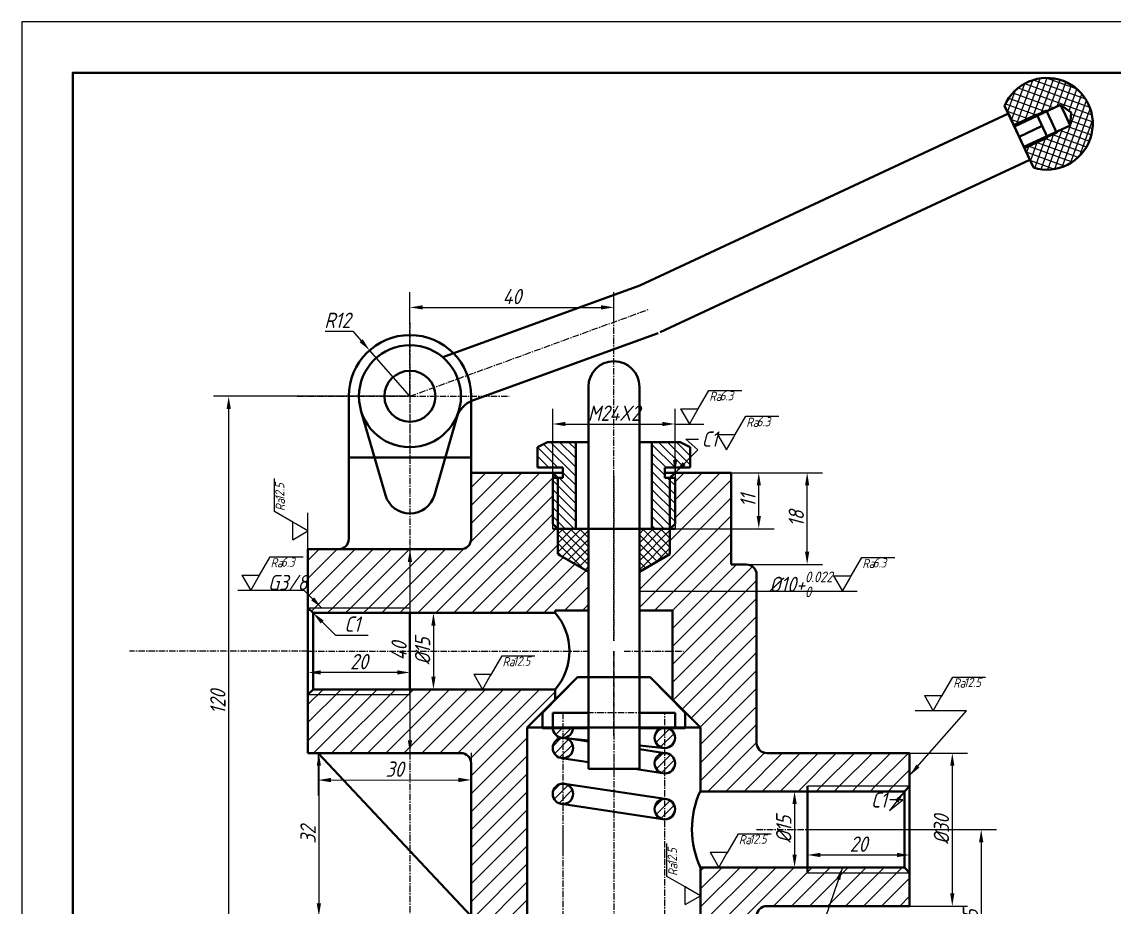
# Model space of a CAD drawing. Header units: inches. Extents: x 67 to 110576, y -3 to 1572927.
# Drawn here: x 54502.1 to 54716.3, y 786511.5 to 786685.2 of the extents above; entities that cross this region are included whole.
import ezdxf

# ---------------------------------------------------------------- set-up
doc = ezdxf.new("R2010")
doc.units = ezdxf.units.IN
doc.header["$MEASUREMENT"] = 0
doc.linetypes.add('CENTER', pattern=[2, 1.25, -0.25, 0.25, -0.25])
doc.layers.add('点画线', color=180, linetype='CENTER')
doc.layers.add('细实线', color=7, linetype='Continuous')
doc.layers.add('粗·实线', color=7, linetype='Continuous', lineweight=50)
doc.layers.add('粗实线', color=250, linetype='Continuous', lineweight=50)
doc.styles.add('文字', font='gbeitc.shx', dxfattribs={"height": 3, "bigfont": 'gbcbig.shx'})
doc.dimstyles.new('线性直径·', dxfattribs={"dimtxt": 2, "dimasz": 2.5, "dimexe": 3, "dimexo": 0, "dimtad": 1, "dimtoh": 1, "dimdec": 3, "dimdsep": 46, "dimtxsty": '文字', "dimcen": 2.5, "dimadec": 3, "dimazin": 0, "dimtfac": 1, "dimtdec": 3, "dimtmove": 0, "dimatfit": 3, "dimfxl": 1, "dimarcsym": 0})
doc.dimstyles.new('非圆直径', dxfattribs={"dimtxt": 3, "dimasz": 2.5, "dimexe": 3, "dimexo": 0, "dimtad": 1, "dimtoh": 1, "dimdec": 3, "dimdsep": 46, "dimtxsty": '文字', "dimcen": 2.5, "dimadec": 3, "dimazin": 0, "dimtfac": 1, "dimtdec": 3, "dimtmove": 0, "dimatfit": 3, "dimfxl": 1, "dimarcsym": 0})
pattern_1 = [(45, (-16.5594, -9.8387), (-1.767766953, 1.767766953), [])]

# ---------------------------------------------------------------- blocks, each defined once
blk = doc.blocks.new('*D2')
at = {"layer": 'Defpoints', "color": 0, "transparency": 16777216}
for p in [(54570.3, 786620.78), (54578.22, 786611.77)]:
    blk.add_point(p, dxfattribs=at)
at = {"layer": '细实线', "color": 0, "lineweight": -2, "transparency": 16777216}
for p, q in [((54561.62, 786624.54), (54567, 786624.54)), ((54567, 786624.54), (54568.65, 786622.66)), ((54578.22, 786611.77), (54570.3, 786620.78))]:
    blk.add_line(p, q, dxfattribs=at)
at = {"layer": '细实线', "color": 0, "transparency": 16777216}
blk.add_solid([(54568.96, 786622.93), (54568.33, 786622.38), (54570.3, 786620.78)], dxfattribs=at)
at = {"layer": '细实线', "color": 0, "transparency": 16777216, "insert": (54564, 786626.66), "char_height": 3, "attachment_point": 5, "style": '文字'}
blk.add_mtext('R12', dxfattribs=at)
blk = doc.blocks.new('*D3')
at = {"layer": 'Defpoints', "color": 0, "transparency": 16777216}
for p in [(54618.22, 786629.2), (54578.22, 786626.21), (54618.22, 786626.21)]:
    blk.add_point(p, dxfattribs=at)
at = {"layer": '细实线', "color": 0, "lineweight": -2, "transparency": 16777216}
for p, q in [((54578.22, 786626.21), (54578.22, 786632.2)), ((54618.22, 786626.21), (54618.22, 786632.2)), ((54580.72, 786629.2), (54615.72, 786629.2))]:
    blk.add_line(p, q, dxfattribs=at)
at = {"layer": '细实线', "color": 0, "transparency": 16777216}
for points in [[(54580.72, 786629.61), (54580.72, 786628.78), (54578.22, 786629.2)], [(54615.72, 786629.61), (54615.72, 786628.78), (54618.22, 786629.2)]]:
    blk.add_solid(points, dxfattribs=at)
at = {"layer": '细实线', "color": 0, "transparency": 16777216, "insert": (54598.22, 786631.32), "char_height": 3, "attachment_point": 5, "style": '文字'}
blk.add_mtext('40', dxfattribs=at)
blk = doc.blocks.new('*D4')
at = {"layer": 'Defpoints', "color": 0, "transparency": 16777216}
for p in [(54630.22, 786606.32), (54606.22, 786596.83), (54630.22, 786596.77)]:
    blk.add_point(p, dxfattribs=at)
at = {"layer": '细实线', "color": 0, "lineweight": -2, "transparency": 16777216}
for p, q in [((54606.22, 786596.83), (54606.22, 786609.32)), ((54630.22, 786596.77), (54630.22, 786609.32)), ((54608.72, 786606.32), (54627.72, 786606.32))]:
    blk.add_line(p, q, dxfattribs=at)
at = {"layer": '细实线', "color": 0, "transparency": 16777216}
for points in [[(54608.72, 786606.74), (54608.72, 786605.9), (54606.22, 786606.32)], [(54627.72, 786606.74), (54627.72, 786605.9), (54630.22, 786606.32)]]:
    blk.add_solid(points, dxfattribs=at)
at = {"layer": '细实线', "color": 0, "transparency": 16777216, "insert": (54618.22, 786608.44), "char_height": 3, "attachment_point": 5, "style": '文字'}
blk.add_mtext('M24X2 ', dxfattribs=at)
blk = doc.blocks.new('粗糙度精华版')
at = {"layer": '细实线'}
for p, q in [((2.89, 5), (6.35, 11)), ((6.35, 11), (17.11, 11)), ((-2.89, 5), (2.89, 5)), ((-2.89, 5), (0, 0)), ((0, 0), (2.41, 4.18)), ((2.41, 4.18), (2.89, 5))]:
    blk.add_line(p, q, dxfattribs=at)
at = {"layer": '细实线', "insert": (6.51, 10.55), "char_height": 3, "attachment_point": 1, "style": '文字'}
blk.add_mtext_dynamic_manual_height_columns('Ra ', width=3.5965, gutter_width=15, heights=[0], dxfattribs=at)
at = {"layer": '细实线', "style": '文字', "flags": 8}
blk.add_attdef('RA', (9.94, 7.74), '', height=3, dxfattribs=at)
blk = doc.blocks.new('*D7')
at = {"layer": 'Defpoints', "color": 0, "transparency": 16777216}
for p in [(54630.22, 786596.77), (54646.64, 786596.77), (54630.22, 786585.77)]:
    blk.add_point(p, dxfattribs=at)
at = {"layer": '细实线', "color": 0, "lineweight": -2, "transparency": 16777216}
for p, q in [((54630.22, 786596.77), (54649.64, 786596.77)), ((54646.64, 786588.27), (54646.64, 786594.27)), ((54630.22, 786585.77), (54649.64, 786585.77))]:
    blk.add_line(p, q, dxfattribs=at)
at = {"layer": '细实线', "color": 0, "transparency": 16777216}
for points in [[(54646.23, 786594.27), (54647.06, 786594.27), (54646.64, 786596.77)], [(54646.23, 786588.27), (54647.06, 786588.27), (54646.64, 786585.77)]]:
    blk.add_solid(points, dxfattribs=at)
at = {"layer": '细实线', "color": 0, "transparency": 16777216, "insert": (54644.52, 786591.27), "char_height": 3, "attachment_point": 5, "rotation": 90, "style": '文字'}
blk.add_mtext('11', dxfattribs=at)
blk = doc.blocks.new('*D8')
at = {"layer": 'Defpoints', "color": 0, "transparency": 16777216}
for p in [(54644.22, 786596.77), (54656.13, 786596.77), (54644.22, 786578.77)]:
    blk.add_point(p, dxfattribs=at)
at = {"layer": '细实线', "color": 0, "lineweight": -2, "transparency": 16777216}
for p, q in [((54644.22, 786596.77), (54659.13, 786596.77)), ((54656.13, 786581.27), (54656.13, 786594.27)), ((54644.22, 786578.77), (54659.13, 786578.77))]:
    blk.add_line(p, q, dxfattribs=at)
at = {"layer": '细实线', "color": 0, "transparency": 16777216}
for points in [[(54655.71, 786594.27), (54656.54, 786594.27), (54656.13, 786596.77)], [(54655.71, 786581.27), (54656.54, 786581.27), (54656.13, 786578.77)]]:
    blk.add_solid(points, dxfattribs=at)
at = {"layer": '细实线', "color": 0, "transparency": 16777216, "insert": (54654, 786587.77), "char_height": 3, "attachment_point": 5, "rotation": 90, "style": '文字'}
blk.add_mtext('18', dxfattribs=at)
blk = doc.blocks.new('*D9')
at = {"layer": 'Defpoints', "color": 0, "transparency": 16777216}
for p in [(54578.22, 786569.27), (54578.22, 786554.27), (54582.83, 786554.27)]:
    blk.add_point(p, dxfattribs=at)
at = {"layer": '细实线', "color": 0, "lineweight": -2, "transparency": 16777216}
for p, q in [((54578.22, 786569.27), (54585.83, 786569.27)), ((54582.83, 786566.77), (54582.83, 786556.77)), ((54578.22, 786554.27), (54585.83, 786554.27))]:
    blk.add_line(p, q, dxfattribs=at)
at = {"layer": '细实线', "color": 0, "transparency": 16777216}
for points in [[(54582.41, 786566.77), (54583.24, 786566.77), (54582.83, 786569.27)], [(54582.41, 786556.77), (54583.24, 786556.77), (54582.83, 786554.27)]]:
    blk.add_solid(points, dxfattribs=at)
at = {"layer": '细实线', "color": 0, "transparency": 16777216, "insert": (54580.7, 786561.77), "char_height": 3, "attachment_point": 5, "rotation": 90, "style": '文字'}
blk.add_mtext('%%c15', dxfattribs=at)
blk = doc.blocks.new('*D10')
at = {"layer": 'Defpoints', "color": 0, "transparency": 16777216}
for p in [(54558.22, 786581.77), (54558.22, 786541.77), (54578.22, 786541.77)]:
    blk.add_point(p, dxfattribs=at)
at = {"layer": '细实线', "color": 0, "lineweight": -2, "transparency": 16777216}
for p, q in [((54558.22, 786581.77), (54581.22, 786581.77)), ((54578.22, 786579.27), (54578.22, 786544.27)), ((54558.22, 786541.77), (54581.22, 786541.77))]:
    blk.add_line(p, q, dxfattribs=at)
at = {"layer": '细实线', "color": 0, "transparency": 16777216}
for points in [[(54577.8, 786579.27), (54578.63, 786579.27), (54578.22, 786581.77)], [(54577.8, 786544.27), (54578.63, 786544.27), (54578.22, 786541.77)]]:
    blk.add_solid(points, dxfattribs=at)
at = {"layer": '细实线', "color": 0, "transparency": 16777216, "insert": (54576.09, 786561.77), "char_height": 3, "attachment_point": 5, "rotation": 90, "style": '文字'}
blk.add_mtext('40', dxfattribs=at)
blk = doc.blocks.new('*D11')
at = {"layer": 'Defpoints', "color": 0, "transparency": 16777216}
for p in [(54558.22, 786557.58), (54558.22, 786554.27), (54578.22, 786554.27)]:
    blk.add_point(p, dxfattribs=at)
at = {"layer": '细实线', "color": 0, "lineweight": -2, "transparency": 16777216}
for p, q in [((54558.22, 786554.27), (54558.22, 786560.58)), ((54578.22, 786554.27), (54578.22, 786560.58)), ((54575.72, 786557.58), (54560.72, 786557.58))]:
    blk.add_line(p, q, dxfattribs=at)
at = {"layer": '细实线', "color": 0, "transparency": 16777216}
for points in [[(54560.72, 786558), (54560.72, 786557.17), (54558.22, 786557.58)], [(54575.72, 786558), (54575.72, 786557.17), (54578.22, 786557.58)]]:
    blk.add_solid(points, dxfattribs=at)
at = {"layer": '细实线', "color": 0, "transparency": 16777216, "insert": (54568.22, 786559.71), "char_height": 3, "attachment_point": 5, "style": '文字'}
blk.add_mtext('20', dxfattribs=at)
blk = doc.blocks.new('粗糙度精华版 (1)')
at = {"layer": '细实线'}
for p, q in [((2.89, 5), (6.35, 11)), ((6.35, 11), (17.11, 11)), ((-2.89, 5), (2.89, 5)), ((-2.89, 5), (0, 0)), ((0, 0), (2.41, 4.18)), ((2.41, 4.18), (2.89, 5))]:
    blk.add_line(p, q, dxfattribs=at)
at = {"layer": '细实线', "insert": (6.51, 10.55), "char_height": 3, "attachment_point": 1, "style": '文字'}
blk.add_mtext_dynamic_manual_height_columns('Ra ', width=3.5965, gutter_width=15, heights=[0], dxfattribs=at)
at = {"layer": '细实线', "style": '文字', "flags": 8}
blk.add_attdef('RA', (9.94, 7.74), '', height=3, dxfattribs=at)
blk = doc.blocks.new('*D13')
at = {"layer": 'Defpoints', "color": 0, "transparency": 16777216}
for p in [(54578.22, 786611.77), (54542.66, 786491.77), (54578.22, 786491.77)]:
    blk.add_point(p, dxfattribs=at)
at = {"layer": '细实线', "color": 0, "lineweight": -2, "transparency": 16777216}
for p, q in [((54578.22, 786611.77), (54539.66, 786611.77)), ((54542.66, 786609.27), (54542.66, 786494.27)), ((54578.22, 786491.77), (54539.66, 786491.77))]:
    blk.add_line(p, q, dxfattribs=at)
at = {"layer": '细实线', "color": 0, "transparency": 16777216}
for points in [[(54542.25, 786609.27), (54543.08, 786609.27), (54542.66, 786611.77)], [(54542.25, 786494.27), (54543.08, 786494.27), (54542.66, 786491.77)]]:
    blk.add_solid(points, dxfattribs=at)
at = {"layer": '细实线', "color": 0, "transparency": 16777216, "insert": (54540.54, 786551.77), "char_height": 3, "attachment_point": 5, "rotation": 90, "style": '文字'}
blk.add_mtext('120', dxfattribs=at)
blk = doc.blocks.new('粗糙度精华版 (3)')
at = {"layer": '细实线'}
for p, q in [((2.89, 5), (6.35, 11)), ((6.35, 11), (17.11, 11)), ((-2.89, 5), (2.89, 5)), ((-2.89, 5), (0, 0)), ((0, 0), (2.41, 4.18)), ((2.41, 4.18), (2.89, 5))]:
    blk.add_line(p, q, dxfattribs=at)
at = {"layer": '细实线', "insert": (6.51, 10.55), "char_height": 3, "attachment_point": 1, "style": '文字'}
blk.add_mtext_dynamic_manual_height_columns('Ra ', width=3.5965, gutter_width=15, heights=[0], dxfattribs=at)
at = {"layer": '细实线', "style": '文字', "flags": 8}
blk.add_attdef('RA', (9.94, 7.74), '', height=3, dxfattribs=at)
blk = doc.blocks.new('*D16')
at = {"layer": 'Defpoints', "color": 0, "transparency": 16777216}
for p in [(54676.22, 786541.77), (54676.22, 786511.77), (54684.6, 786511.77)]:
    blk.add_point(p, dxfattribs=at)
at = {"layer": '细实线', "color": 0, "lineweight": -2, "transparency": 16777216}
for p, q in [((54676.22, 786541.77), (54687.6, 786541.77)), ((54684.6, 786539.27), (54684.6, 786514.27)), ((54676.22, 786511.77), (54687.6, 786511.77))]:
    blk.add_line(p, q, dxfattribs=at)
at = {"layer": '细实线', "color": 0, "transparency": 16777216}
for points in [[(54684.18, 786539.27), (54685.01, 786539.27), (54684.6, 786541.77)], [(54684.18, 786514.27), (54685.01, 786514.27), (54684.6, 786511.77)]]:
    blk.add_solid(points, dxfattribs=at)
at = {"layer": '细实线', "color": 0, "transparency": 16777216, "insert": (54682.47, 786526.77), "char_height": 3, "attachment_point": 5, "rotation": 90, "style": '文字'}
blk.add_mtext('%%c30', dxfattribs=at)
blk = doc.blocks.new('*D17')
at = {"layer": 'Defpoints', "color": 0, "transparency": 16777216}
for p in [(54656.22, 786534.27), (54653.66, 786519.35), (54656.22, 786519.35)]:
    blk.add_point(p, dxfattribs=at)
at = {"layer": '细实线', "color": 0, "lineweight": -2, "transparency": 16777216}
for p, q in [((54656.22, 786534.27), (54650.66, 786534.27)), ((54653.66, 786531.77), (54653.66, 786521.85)), ((54656.22, 786519.35), (54650.66, 786519.35))]:
    blk.add_line(p, q, dxfattribs=at)
at = {"layer": '细实线', "color": 0, "transparency": 16777216}
for points in [[(54653.24, 786531.77), (54654.08, 786531.77), (54653.66, 786534.27)], [(54653.24, 786521.85), (54654.08, 786521.85), (54653.66, 786519.35)]]:
    blk.add_solid(points, dxfattribs=at)
at = {"layer": '细实线', "color": 0, "transparency": 16777216, "insert": (54651.54, 786526.81), "char_height": 3, "attachment_point": 5, "rotation": 90, "style": '文字'}
blk.add_mtext('%%C15', dxfattribs=at)
blk = doc.blocks.new('*D18')
at = {"layer": 'Defpoints', "color": 0, "transparency": 16777216}
for p in [(54676.22, 786521.78), (54656.22, 786519.35), (54676.22, 786519.35)]:
    blk.add_point(p, dxfattribs=at)
at = {"layer": '细实线', "color": 0, "lineweight": -2, "transparency": 16777216}
for p, q in [((54656.22, 786519.35), (54656.22, 786524.78)), ((54676.22, 786519.35), (54676.22, 786524.78)), ((54658.72, 786521.78), (54673.72, 786521.78))]:
    blk.add_line(p, q, dxfattribs=at)
at = {"layer": '细实线', "color": 0, "transparency": 16777216}
for points in [[(54658.72, 786522.2), (54658.72, 786521.36), (54656.22, 786521.78)], [(54673.72, 786522.2), (54673.72, 786521.36), (54676.22, 786521.78)]]:
    blk.add_solid(points, dxfattribs=at)
at = {"layer": '细实线', "color": 0, "transparency": 16777216, "insert": (54666.22, 786523.91), "char_height": 3, "attachment_point": 5, "style": '文字'}
blk.add_mtext('20', dxfattribs=at)
blk = doc.blocks.new('*D19')
at = {"layer": 'Defpoints', "color": 0, "transparency": 16777216}
for p in [(54656.22, 786526.77), (54656.22, 786491.77), (54690.27, 786491.77)]:
    blk.add_point(p, dxfattribs=at)
at = {"layer": '细实线', "color": 0, "lineweight": -2, "transparency": 16777216}
for p, q in [((54656.22, 786526.77), (54693.27, 786526.77)), ((54690.27, 786524.27), (54690.27, 786494.27)), ((54656.22, 786491.77), (54693.27, 786491.77))]:
    blk.add_line(p, q, dxfattribs=at)
at = {"layer": '细实线', "color": 0, "transparency": 16777216}
for points in [[(54689.85, 786524.27), (54690.69, 786524.27), (54690.27, 786526.77)], [(54689.85, 786494.27), (54690.69, 786494.27), (54690.27, 786491.77)]]:
    blk.add_solid(points, dxfattribs=at)
at = {"layer": '细实线', "color": 0, "transparency": 16777216, "insert": (54688.15, 786509.27), "char_height": 3, "attachment_point": 5, "rotation": 90, "style": '文字'}
blk.add_mtext('35', dxfattribs=at)
blk = doc.blocks.new('*D20')
at = {"layer": 'Defpoints', "color": 0, "transparency": 16777216}
for p in [(54560.22, 786541.77), (54590.22, 786541.8), (54590.22, 786536.5)]:
    blk.add_point(p, dxfattribs=at)
at = {"layer": '细实线', "color": 0, "lineweight": -2, "transparency": 16777216}
for p, q in [((54560.22, 786541.77), (54560.23, 786533.47)), ((54590.22, 786541.8), (54590.23, 786533.5)), ((54562.72, 786536.47), (54587.72, 786536.5))]:
    blk.add_line(p, q, dxfattribs=at)
at = {"layer": '细实线', "color": 0, "transparency": 16777216}
for points in [[(54562.72, 786536.89), (54562.72, 786536.06), (54560.22, 786536.47)], [(54587.72, 786536.92), (54587.72, 786536.08), (54590.22, 786536.5)]]:
    blk.add_solid(points, dxfattribs=at)
at = {"layer": '细实线', "color": 0, "transparency": 16777216, "insert": (54575.22, 786538.61), "char_height": 3, "attachment_point": 5, "rotation": 0.0597, "style": '文字'}
blk.add_mtext('30', dxfattribs=at)
blk = doc.blocks.new('*D21')
at = {"layer": 'Defpoints', "color": 0, "transparency": 16777216}
for p in [(54560.22, 786541.77), (54560.22, 786509.77), (54560.35, 786509.77)]:
    blk.add_point(p, dxfattribs=at)
at = {"layer": '细实线', "color": 0, "lineweight": -2, "transparency": 16777216}
for p, q in [((54560.22, 786541.77), (54563.35, 786541.77)), ((54560.35, 786539.27), (54560.35, 786512.27)), ((54560.22, 786509.77), (54563.35, 786509.77))]:
    blk.add_line(p, q, dxfattribs=at)
at = {"layer": '细实线', "color": 0, "transparency": 16777216}
for points in [[(54559.94, 786539.27), (54560.77, 786539.27), (54560.35, 786541.77)], [(54559.94, 786512.27), (54560.77, 786512.27), (54560.35, 786509.77)]]:
    blk.add_solid(points, dxfattribs=at)
at = {"layer": '细实线', "color": 0, "transparency": 16777216, "insert": (54558.23, 786525.77), "char_height": 3, "attachment_point": 5, "rotation": 90, "style": '文字'}
blk.add_mtext('32', dxfattribs=at)

msp = doc.modelspace()

# ---------------------------------------------------------------- hatches: boundary and pattern name
at = {"layer": '细实线'}
h = msp.add_hatch(dxfattribs=at)
h.set_pattern_fill('ANSI37', color=256, scale=10, angle=25)
h.set_pattern_definition([(70, (337219.593, 50573.0235), (-1.174615776, 0.4275251792), []), (160, (337219.593, 50573.0235), (-0.4275251792, -1.174615776), [])])
h.paths.add_polyline_path([(54699.3417, 786673.3682, 0.18511819), (54694.8637, 786668.7351), (54696.6453, 786664.9389), (54702.0887, 786667.4772)])
h.paths.add_polyline_path([(54702.0887, 786667.4772), (54696.6453, 786664.9389), (54696.7664, 786664.6809), (54702.2092, 786667.2189)])
h.paths.add_polyline_path([(54702.995, 786667.8998), (54702.0887, 786667.4772), (54702.2092, 786667.2189), (54703.1155, 786667.6415)], flags=17)
h.paths.add_polyline_path([(54699.3417, 786673.3682), (54702.0887, 786667.4772), (54702.995, 786667.8998), (54703.1155, 786667.6415), (54705.8344, 786668.9094), (54707.9295, 786667.4424), (54711.302, 786669.015, 0.41421356)])
h.paths.add_polyline_path([(54711.302, 786669.015), (54707.9295, 786667.4424), (54707.7066, 786664.8944), (54704.9877, 786663.6266), (54705.1081, 786663.3683), (54704.2018, 786662.9457), (54706.9488, 786657.0547, 0.41421356)])
h.paths.add_polyline_path([(54704.0814, 786663.204), (54698.6326, 786660.6632), (54698.7517, 786660.4042), (54704.2018, 786662.9457)])
h.paths.add_polyline_path([(54704.9877, 786663.6266), (54704.0814, 786663.204), (54704.2018, 786662.9457), (54705.1081, 786663.3683)], flags=17)
h.paths.add_polyline_path([(54704.2018, 786662.9457), (54698.7517, 786660.4042), (54700.4959, 786656.6102, 0.18588194), (54706.9488, 786657.0547)])
at = {"layer": '细实线', "transparency": 33554651}
h = msp.add_hatch(dxfattribs=at)
h.set_pattern_fill('ANSI31', color=256, scale=10, angle=90)
h.set_pattern_definition([(135, (-11.64, 0), (-0.8838834765, -0.8838834765), [])])
h.paths.add_polyline_path([(54608.2182, 786597.7653), (54608.2182, 786595.7653), (54606.2182, 786595.7653), (54606.2182, 786586.7653), (54607.2182, 786585.7653), (54610.7237, 786585.7653), (54610.7237, 786602.7653), (54605.2237, 786602.7653), (54603.2237, 786601.7653), (54603.2237, 786597.7653)])
h.paths.add_polyline_path([(54625.6933, 786585.7653), (54629.2085, 786585.7653), (54630.2085, 786586.7653), (54630.2085, 786595.7653), (54628.2085, 786595.7653), (54628.2085, 786597.7653), (54630.2085, 786597.7653), (54633.2085, 786597.7653), (54633.2085, 786601.7653), (54631.2085, 786602.7653), (54625.6933, 786602.7653)])
at = {"layer": '细实线'}
h = msp.add_hatch(dxfattribs=at)
h.set_pattern_fill('ANSI31', color=256, scale=20)
h.set_pattern_definition(pattern_1)
h.paths.add_polyline_path([(54607.2182, 786580.7653), (54607.2182, 786585.7653), (54606.2182, 786585.7653), (54606.2182, 786596.7653), (54590.2182, 786596.7653), (54590.2182, 786583.7653, -0.41421356), (54588.2182, 786581.7653), (54566.2182, 786581.7653), (54558.2182, 786581.7653), (54558.2182, 786570.2653), (54578.2182, 786570.2653), (54578.2182, 786569.2653), (54606.7182, 786569.2653), (54606.7182, 786569.7653), (54613.2182, 786569.7653), (54613.2182, 786577.3012)])
h.paths.add_polyline_path([(54646.2182, 786576.7653, 0.41421356), (54644.2182, 786578.7653), (54641.2182, 786578.7653), (54641.2182, 786596.7653), (54630.2182, 786596.7653), (54630.2182, 786585.7653), (54629.2182, 786585.7653), (54629.2182, 786580.7653), (54623.2182, 786577.3012), (54623.2182, 786569.7653), (54629.7182, 786569.7653), (54629.7182, 786552.2653), (54635.2182, 786546.7653), (54635.2182, 786534.2653), (54656.2182, 786534.2653), (54656.2182, 786535.2653), (54676.2182, 786535.2653), (54676.2182, 786541.7653), (54648.2182, 786541.7653, -0.41421356), (54646.2182, 786543.7653)])
h.paths.add_polyline_path([(54606.2182, 786595.7653), (54607.2182, 786595.7653), (54606.2182, 786596.7653)])
h = msp.add_hatch(dxfattribs=at)
h.set_pattern_fill('ANSI31', color=256, scale=20)
h.set_pattern_definition(pattern_1)
h.paths.add_polyline_path([(54613.2182, 786577.3012), (54607.2182, 786580.7653), (54607.2182, 786585.7653), (54606.2182, 786585.7653), (54606.2182, 786596.7653), (54590.2182, 786596.7653), (54590.2182, 786583.7653, -0.41421356), (54588.2182, 786581.7653), (54566.2182, 786581.7653), (54558.2182, 786581.7653), (54558.2182, 786570.2653), (54578.2182, 786570.2653), (54578.2182, 786569.2653), (54606.7182, 786569.2653), (54606.7182, 786569.7653), (54613.2182, 786569.7653)])
h = msp.add_hatch(dxfattribs=at)
h.set_pattern_fill('ANSI37', color=256, scale=10)
h.paths.add_polyline_path([(54629.2182, 786585.7653), (54623.2182, 786585.7653), (54623.2182, 786577.3012), (54629.2182, 786580.7653)])
h.paths.add_polyline_path([(54613.2182, 786585.7653), (54607.2182, 786585.7653), (54607.2182, 786580.7653), (54613.2182, 786577.3012)])
h = msp.add_hatch(dxfattribs=at)
h.set_pattern_fill('ANSI31', color=256, scale=20)
h.set_pattern_definition(pattern_1)
h.paths.add_polyline_path([(54601.2182, 786546.7653), (54606.7182, 786552.2653), (54606.7182, 786554.2653), (54578.2182, 786554.2653), (54578.2182, 786553.2653), (54558.2182, 786553.2653), (54558.2182, 786541.7653), (54588.2182, 786541.7653, -0.41421356), (54590.2182, 786539.7653), (54590.2182, 786533.2655), (54590.2182, 786491.7653), (54600.2182, 786491.7653), (54600.2182, 786507.7653), (54601.2182, 786507.7653)])
h.paths.add_polyline_path([(54578.2182, 786554.2653), (54559.2182, 786554.2653), (54558.2182, 786553.2653), (54578.2182, 786553.2653)])
h.paths.add_polyline_path([(54578.2182, 786570.2653), (54558.2182, 786570.2653), (54559.2182, 786569.2653), (54578.2182, 786569.2653)])
h.paths.add_polyline_path([(54676.2182, 786518.2653), (54656.2182, 786518.2653), (54656.2182, 786519.3521), (54635.2182, 786519.3521), (54635.2182, 786519.2653), (54635.2182, 786507.7653), (54636.2182, 786507.7653), (54636.2182, 786491.7653), (54646.2182, 786491.7653), (54646.2182, 786509.7653, -0.41421356), (54648.2182, 786511.7653), (54676.2182, 786511.7653)])
h.paths.add_polyline_path([(54675.2182, 786519.3521), (54656.2182, 786519.3521), (54656.2182, 786518.2653), (54676.2182, 786518.2653)], flags=17)
h.paths.add_polyline_path([(54676.2182, 786535.2653), (54656.2182, 786535.2653), (54656.2182, 786534.2653), (54675.2182, 786534.2653)])
h.paths.add_polyline_path([(54600.2182, 786504.1045), (54601.2182, 786503.1045), (54601.2182, 786507.7653), (54600.2182, 786507.7653)])
h.paths.add_polyline_path([(54601.2182, 786494.7653), (54600.2182, 786494.7653), (54600.2182, 786491.7653), (54601.2182, 786492.7653)])
h.paths.add_polyline_path([(54635.2182, 786505.7653), (54636.2182, 786504.7653), (54636.2182, 786507.7653), (54635.2182, 786507.7653)])
h.paths.add_polyline_path([(54635.2182, 786502.692), (54636.2182, 786501.692), (54636.2182, 786503.4598), (54635.2182, 786504.4598)])
h = msp.add_hatch(dxfattribs=at)
h.set_pattern_fill('ANSI31', color=256, scale=10)
h.paths.add_polyline_path([(54608.2182, 786546.6528), (54606.2213, 786546.6528, 0.39783513), (54608.2182, 786544.7653)])
h.paths.add_polyline_path([(54610.215, 786546.6528), (54608.2182, 786546.6528), (54608.2182, 786544.7653, 0.39783513)])
h.paths.add_polyline_path([(54608.2182, 786544.7554), (54608.1359, 786544.7636, 0.40221487), (54606.2182, 786542.7653, 0.41421356), (54608.2182, 786540.7653)])
h.paths.add_polyline_path([(54608.6926, 786544.7082), (54608.2182, 786544.7554), (54608.2182, 786540.7653, 0.41421356), (54610.2182, 786542.7653, 0.34568376)])
h.paths.add_polyline_path([(54608.2182, 786535.7653, 0.41421356), (54606.2182, 786533.7653, 0.41421356), (54608.2182, 786531.7653)])
h.paths.add_polyline_path([(54608.2182, 786535.7653), (54608.2182, 786531.7653, 0.41421356), (54610.2182, 786533.7653, 0.41421356)])
h.paths.add_polyline_path([(54630.2182, 786539.7653, 0.41421356), (54628.2182, 786541.7653), (54628.2182, 786537.7653, 0.41421356)])
h.paths.add_polyline_path([(54628.2182, 786541.7653, 0.41421356), (54626.2182, 786539.7653, 0.33005071), (54627.6355, 786537.852), (54628.2182, 786537.7653)])
h.paths.add_polyline_path([(54630.2182, 786544.7653, 0.31864938), (54628.8793, 786546.6528), (54628.2182, 786546.6528), (54628.2182, 786542.7653, 0.41421356)])
h.paths.add_polyline_path([(54628.2182, 786546.6528), (54627.5571, 786546.6528, 0.31864938), (54626.2182, 786544.7653, 0.35723905), (54627.824, 786542.8045), (54628.2182, 786542.7653)])
h.paths.add_polyline_path([(54630.2182, 786530.7653, 0.41421356), (54628.2182, 786532.7653), (54628.2182, 786528.7653, 0.41421356)])
h.paths.add_polyline_path([(54628.2182, 786532.7653, 0.41421356), (54626.2182, 786530.7653, 0.33005071), (54627.6355, 786528.852), (54628.2182, 786528.7653)])

# ---------------------------------------------------------------- linework, layer by layer
msp.add_lwpolyline([(54502.0936, 786388.2056), (54922.0936, 786388.2056), (54922.0936, 786685.2056), (54502.0936, 786685.2056)], close=True)
at = {"layer": '点画线'}
for p, q in [((54618.2182, 786596.0086), (54618.2182, 786630.2)), ((54578.2182, 786611.7653), (54625.2028, 786628.8663)), ((54578.2182, 786611.7653), (54578.2182, 786626.2137)), ((54578.2182, 786626.2137), (54578.2182, 786599.7653)), ((54578.2182, 786611.7653), (54556.0991, 786611.7653)), ((54556.0991, 786611.7653), (54597.6782, 786611.7653)), ((54578.2182, 786611.7653), (54578.2182, 786593.7653)), ((54618.2182, 786596.0086), (54618.2182, 786563.7653)), ((54618.2182, 786563.7653), (54618.2182, 786596.0086)), ((54578.2182, 786593.7653), (54578.2182, 786413.0092)), ((54618.2182, 786563.7653), (54618.2182, 786569.7653)), ((54558.2182, 786561.7653), (54523.1849, 786561.7653)), ((54558.2182, 786561.7653), (54613.2182, 786561.7653)), ((54618.2182, 786546.7653), (54618.2182, 786561.7653)), ((54618.2182, 786546.7653), (54618.2182, 786561.7653)), ((54618.2182, 786561.7653), (54618.2182, 786546.7653)), ((54620.2182, 786561.7653), (54631.8476, 786561.7653)), ((54623.2182, 786546.6528), (54623.2311, 786556.6528)), ((54618.2182, 786549.6528), (54618.2182, 786538.6528)), ((54618.2182, 786545.1426), (54618.2182, 786546.7653)), ((54618.2182, 786541.271), (54618.2182, 786538.2766)), ((54618.2182, 786538.2766), (54618.2182, 786507.7653)), ((54646.2182, 786526.7653), (54682.4846, 786526.7653))]:
    msp.add_line(p, q, dxfattribs=at)
for points in [[(54628.2182, 786521.2413), (54628.2182, 786549.6528), (54608.2182, 786549.6528), (54608.2182, 786522.6731)], [(54608.2182, 786526.7653), (54608.2182, 786495.7653), (54628.2182, 786495.7653), (54628.2182, 786524.2707)]]:
    msp.add_lwpolyline(points, dxfattribs=at)
at = {"layer": '粗·实线'}
for p, q in [((54697.7074, 786662.6757), (54694.8637, 786668.7351)), ((54705.8344, 786668.9094), (54696.7713, 786664.6832)), ((54704.0516, 786665.6341), (54702.995, 786667.8998)), ((54706.7705, 786666.9019), (54705.8344, 786668.9094)), ((54705.8344, 786668.9094), (54707.9295, 786667.4424)), ((54623.2869, 786633.4898), (54695.5943, 786667.2073)), ((54695.5943, 786667.2073), (54697.7074, 786662.6757)), ((54696.6509, 786664.9415), (54701.1824, 786667.0546)), ((54701.1824, 786667.0546), (54703.2955, 786662.5231)), ((54704.0516, 786665.6341), (54705.1081, 786663.3683)), ((54706.7705, 786666.9019), (54707.7066, 786664.8944)), ((54707.9295, 786667.4424), (54707.7066, 786664.8944)), ((54697.7074, 786662.6757), (54696.6509, 786664.9415)), ((54702.239, 786664.7888), (54697.7074, 786662.6757)), ((54707.7066, 786664.8944), (54698.6435, 786660.6683)), ((54697.7074, 786662.6757), (54699.8205, 786658.1442)), ((54697.7074, 786662.6757), (54700.4959, 786656.6102)), ((54703.2955, 786662.5231), (54698.764, 786660.41)), ((54699.8205, 786658.1442), (54627.3159, 786624.3347)), ((54623.2869, 786633.4898), (54584.6461, 786619.4257)), ((54626.9041, 786624.1646), (54590.5201, 786610.9219)), ((54613.2182, 786538.6528), (54613.2182, 786613.6313)), ((54623.2182, 786538.6528), (54623.2182, 786613.6313)), ((54566.2182, 786611.7653), (54566.2182, 786599.7653)), ((54566.2182, 786583.7653), (54566.2182, 786611.7653)), ((54590.2182, 786611.7653), (54590.2182, 786583.7653)), ((54605.2237, 786602.7653), (54603.2237, 786601.7653)), ((54603.2237, 786597.7653), (54603.2237, 786601.7653)), ((54605.2237, 786602.7653), (54613.2182, 786602.7653)), ((54610.7237, 786602.7653), (54610.7237, 786585.7653)), ((54618.2182, 786602.7653), (54618.2085, 786602.7653)), ((54618.2182, 786602.7653), (54618.2237, 786602.7653)), ((54631.2085, 786602.7653), (54623.2182, 786602.7653)), ((54625.6933, 786602.7653), (54625.6933, 786585.7653)), ((54631.2085, 786602.7653), (54633.2085, 786601.7653)), ((54633.2085, 786597.7653), (54633.2085, 786601.7653)), ((54566.2182, 786599.7653), (54566.2182, 786599.7653)), ((54566.2182, 786599.7653), (54590.2182, 786599.7653)), ((54608.2182, 786597.7653), (54603.2237, 786597.7653)), ((54608.2182, 786597.7653), (54606.2182, 786597.7653)), ((54608.2182, 786595.7653), (54608.2182, 786597.7653)), ((54618.2237, 786597.7653), (54618.2085, 786597.7653)), ((54628.2085, 786597.7653), (54633.2085, 786597.7653)), ((54630.2085, 786597.7653), (54628.2085, 786597.7653)), ((54628.2085, 786595.7653), (54628.2085, 786597.7653)), ((54590.2182, 786596.7653), (54608.2182, 786596.7653)), ((54590.2182, 786583.7653), (54590.2182, 786596.7653)), ((54607.2182, 786595.7653), (54606.2182, 786596.7653)), ((54606.2182, 786595.7653), (54606.2182, 786586.7653)), ((54606.2182, 786595.7653), (54606.2182, 786595.7653)), ((54606.2182, 786595.7653), (54608.2182, 786595.7653)), ((54607.2182, 786595.7653), (54608.2182, 786595.7653)), ((54607.2182, 786595.7653), (54607.2182, 786580.7653)), ((54628.2085, 786596.7653), (54641.2182, 786596.7653)), ((54628.2085, 786595.7653), (54629.2182, 786595.7653)), ((54630.2085, 786595.7653), (54628.2085, 786595.7653)), ((54628.2085, 786595.7653), (54628.2085, 786595.7653)), ((54629.2182, 786595.7653), (54630.2182, 786596.7653)), ((54629.2182, 786580.7653), (54629.2182, 786595.7653)), ((54630.2085, 786586.7653), (54630.2085, 786595.7653)), ((54630.2085, 786595.7653), (54630.2085, 786595.7653)), ((54641.2182, 786596.7653), (54641.2182, 786596.7653)), ((54641.2182, 786596.7653), (54641.2182, 786578.7653)), ((54606.2182, 786586.7653), (54607.2182, 786585.7653)), ((54629.2085, 786585.7653), (54630.2085, 786586.7653)), ((54613.2182, 786585.7653), (54606.2182, 786585.7653)), ((54607.2182, 786585.7653), (54618.2182, 786585.7653)), ((54613.2182, 786585.7653), (54623.2182, 786585.7653)), ((54618.2085, 786585.7653), (54629.2085, 786585.7653)), ((54623.2182, 786585.7653), (54618.2182, 786585.7653)), ((54630.2182, 786585.7653), (54623.2182, 786585.7653)), ((54588.2182, 786581.7653), (54558.2182, 786581.7653)), ((54558.2182, 786581.7653), (54558.2182, 786541.7653)), ((54564.2182, 786581.7653), (54558.2182, 786581.7653)), ((54588.2182, 786581.7653), (54566.2182, 786581.7653)), ((54607.2182, 786580.7653), (54613.2182, 786577.3012)), ((54629.2182, 786580.7653), (54623.2182, 786577.3012)), ((54641.2182, 786580.2653), (54641.2182, 786581.7653)), ((54641.2182, 786580.2653), (54641.2182, 786580.2653)), ((54644.2182, 786578.7653), (54641.2182, 786578.7653)), ((54613.2182, 786577.3012), (54613.2182, 786569.7653)), ((54623.2182, 786569.7653), (54623.2182, 786577.3012)), ((54646.2182, 786543.7653), (54646.2182, 786576.7653)), ((54646.2182, 786543.7653), (54646.2182, 786576.7653)), ((54558.2182, 786569.2653), (54558.2182, 786570.2653)), ((54558.2182, 786570.2653), (54559.2182, 786569.2653)), ((54558.2182, 786561.7653), (54558.2182, 786569.2653)), ((54558.2182, 786569.2653), (54558.2182, 786569.2653)), ((54559.2182, 786569.2653), (54578.2182, 786569.2653)), ((54559.2182, 786569.2653), (54559.2182, 786554.2653)), ((54578.2182, 786569.2653), (54578.2182, 786554.2653)), ((54578.2182, 786569.2653), (54606.7182, 786569.2653)), ((54613.2182, 786569.7653), (54606.7182, 786569.7653)), ((54606.7182, 786569.7653), (54606.7182, 786569.2653)), ((54623.2182, 786569.7653), (54629.7182, 786569.7653)), ((54629.7182, 786569.7653), (54629.7182, 786552.2653)), ((54604.2182, 786549.6528), (54611.0984, 786556.6528)), ((54606.7182, 786552.2653), (54611.1057, 786556.6528)), ((54613.2182, 786556.6528), (54611.0984, 786556.6528)), ((54613.2182, 786546.6528), (54613.2182, 786556.6528)), ((54613.2182, 786556.6528), (54625.3354, 786556.6528)), ((54623.231, 786556.5658), (54623.2182, 786556.5661)), ((54625.3306, 786556.6528), (54629.7182, 786552.2653)), ((54625.4808, 786556.5074), (54625.3354, 786556.6528)), ((54625.4808, 786556.5074), (54632.2182, 786549.6528)), ((54558.2182, 786554.2653), (54558.2182, 786553.2653)), ((54558.2182, 786553.2653), (54559.2182, 786554.2653)), ((54578.2182, 786554.2653), (54559.2182, 786554.2653)), ((54578.2182, 786554.2653), (54606.7182, 786554.2653)), ((54606.7182, 786554.2653), (54606.7182, 786552.2653)), ((54601.2182, 786546.7653), (54606.7182, 786552.2653)), ((54613.0592, 786552.2653), (54613.2182, 786552.2653)), ((54623.2182, 786552.2653), (54623.2254, 786552.2653)), ((54629.7182, 786552.2653), (54635.2182, 786546.7653)), ((54604.2182, 786546.6528), (54604.2182, 786549.6528)), ((54606.2182, 786549.6528), (54613.2182, 786549.6528)), ((54606.2182, 786546.6528), (54606.2182, 786549.6528)), ((54630.2182, 786549.6528), (54623.2182, 786549.6528)), ((54630.2182, 786546.6528), (54630.2182, 786549.6528)), ((54632.2182, 786546.6528), (54632.2182, 786549.6528)), ((54601.2182, 786505.7653), (54601.2182, 786546.7653)), ((54613.2182, 786546.6528), (54604.2182, 786546.6528)), ((54613.2182, 786546.6528), (54604.2182, 786546.6528)), ((54628.2182, 786546.7653), (54606.2182, 786546.7653)), ((54613.2182, 786546.6528), (54606.2182, 786546.6528)), ((54613.2182, 786546.6528), (54606.2182, 786546.6528)), ((54608.2182, 786547.6528), (54608.2182, 786547.643)), ((54608.2182, 786545.6528), (54608.2182, 786545.6528)), ((54618.2182, 786546.6528), (54618.2182, 786546.6528)), ((54623.2182, 786546.6528), (54632.2182, 786546.6528)), ((54628.2182, 786547.6528), (54628.2182, 786547.6528)), ((54635.2182, 786534.2653), (54635.2182, 786546.7653)), ((54613.2182, 786544.2579), (54608.0201, 786544.7751)), ((54608.2182, 786543.6528), (54608.2182, 786543.6308)), ((54613.2182, 786544.0323), (54608.517, 786544.7428)), ((54558.2182, 786541.7653), (54588.2182, 786541.7653)), ((54588.2182, 786541.7653), (54560.2182, 786541.7653)), ((54560.2182, 786541.7653), (54590.2182, 786509.7653)), ((54628.2182, 786542.7653), (54623.2182, 786543.2628)), ((54628.2182, 786541.7653), (54623.2182, 786542.5209)), ((54648.2182, 786541.7653), (54676.2182, 786541.7653)), ((54676.2182, 786541.7653), (54676.2182, 786511.7653)), ((54590.2182, 786539.7653), (54590.2182, 786491.7653)), ((54590.2182, 786539.7653), (54590.2182, 786533.2655)), ((54613.2182, 786539.9987), (54607.9236, 786540.7871)), ((54618.2182, 786538.6528), (54613.2182, 786538.6528)), ((54618.2182, 786538.6528), (54623.2182, 786538.6528)), ((54628.2182, 786537.7653), (54622.2572, 786538.6528)), ((54608.2182, 786536.6528), (54608.2182, 786536.6528)), ((54628.2182, 786532.7653), (54608.517, 786535.7428)), ((54656.2182, 786535.2653), (54656.2182, 786518.2653)), ((54675.2182, 786534.2653), (54676.2182, 786535.2653)), ((54676.2182, 786534.2653), (54676.2182, 786535.2653)), ((54675.2182, 786534.2653), (54635.2182, 786534.2653)), ((54675.2182, 786534.2653), (54675.2182, 786519.3521)), ((54676.2182, 786526.7653), (54676.2182, 786534.2653)), ((54628.2182, 786528.7653), (54607.9236, 786531.7871)), ((54676.2182, 786526.7653), (54676.2182, 786526.7653)), ((54635.2182, 786519.2653), (54635.2182, 786519.3521)), ((54635.2182, 786519.3521), (54675.2182, 786519.3521)), ((54635.2182, 786505.7653), (54635.2182, 786519.3521)), ((54675.2182, 786519.3521), (54676.2182, 786518.2653)), ((54676.2182, 786511.7653), (54648.2182, 786511.7653))]:
    msp.add_line(p, q, dxfattribs=at)
for points in [[(54601.2182, 786546.7653), (54618.2182, 786546.7653)], [(54635.2182, 786546.7653), (54618.2182, 786546.7653)]]:
    msp.add_lwpolyline(points, dxfattribs=at)
for centre, radius in [((54578.2182, 786611.7653), 5), ((54628.2182, 786544.7653), 2), ((54608.2182, 786542.7653), 2), ((54628.2182, 786539.7653), 2), ((54608.2182, 786533.7653), 2), ((54628.2182, 786530.7653), 2)]:
    msp.add_circle(centre, radius, dxfattribs=at)
for centre, radius, start, end in [((54703.1453, 786665.2114), 9, 252.879722, 156.951064), ((54578.2182, 786611.7653), 12, 0, 180), ((54618.2182, 786613.6313), 5, 0, 180), ((54592.2302, 786606.2235), 5, 110, 163.87238), ((54564.2182, 786583.7653), 2, 270, 0), ((54588.2182, 786583.7653), 2, 270, 0), ((54644.2182, 786576.7653), 2, 0, 90), ((54598.0004, 786561.7653), 11.5, 319.294293, 40.705707), ((54608.2182, 786546.7653), 2, 180, 0), ((54648.2182, 786543.7653), 2, 180, 270), ((54588.2182, 786539.7653), 2, 0, 90), ((54651.5342, 786526.8669), 18, 155.73118, 204.980831), ((54648.2182, 786509.7653), 2, 90, 180)]:
    msp.add_arc(centre, radius, start, end, dxfattribs=at)
at = {"layer": '粗实线'}
for p, q in [((54573.4149, 786592.3764), (54568.6117, 786608.9875)), ((54583.0214, 786592.3764), (54587.427, 786607.6124))]:
    msp.add_line(p, q, dxfattribs=at)
msp.add_lwpolyline([(54512.0936, 786398.2056), (54912.0936, 786398.2056), (54912.0936, 786675.2056), (54512.0936, 786675.2056)], close=True, dxfattribs=at)
for radius in [10, 5]:
    msp.add_circle((54578.2182, 786611.7653), radius, dxfattribs=at)
msp.add_arc((54578.2182, 786593.7653), 5, 196.12762, 343.87238, dxfattribs=at)
at = {"layer": '细实线'}
for p, q in [((54702.995, 786667.8998), (54696.6509, 786664.9415)), ((54696.7713, 786664.6832), (54701.3029, 786666.7963)), ((54697.7074, 786662.6757), (54696.7713, 786664.6832)), ((54698.6435, 786660.6683), (54703.1751, 786662.7814)), ((54705.1081, 786663.3683), (54698.764, 786660.41)), ((54630.2182, 786606.3187), (54635.8359, 786606.3187)), ((54606.2182, 786585.7653), (54606.2182, 786596.7653)), ((54606.2182, 786596.7653), (54606.2182, 786595.7653)), ((54630.2182, 786596.7653), (54630.2182, 786585.7653)), ((54558.2182, 786581.7653), (54558.2182, 786588.9241)), ((54613.2182, 786573.5332), (54613.2182, 786576.5332)), ((54623.2182, 786573.5332), (54623.2182, 786576.5332)), ((54623.2182, 786573.5332), (54655.505, 786573.5332)), ((54655.505, 786573.5332), (54665.9339, 786573.5332)), ((54558.2182, 786570.2653), (54578.2182, 786570.2653)), ((54578.2182, 786570.2653), (54578.2182, 786569.2653)), ((54578.2182, 786553.2653), (54578.2182, 786554.2653)), ((54558.2182, 786553.2653), (54578.2182, 786553.2653)), ((54618.2182, 786546.7653), (54625.8682, 786546.7653)), ((54625.8682, 786546.7653), (54630.4079, 786546.7653)), ((54676.2182, 786535.2653), (54656.2182, 786535.2653)), ((54656.2182, 786518.2653), (54676.2182, 786518.2653))]:
    msp.add_line(p, q, dxfattribs=at)
msp.add_lwpolyline([(54560.9859, 786567.4975), (54563.5927, 786564.8907), (54570.0394, 786564.8907)], dxfattribs=at)
msp.add_solid([(54560.6913, 786567.2029), (54559.2182, 786569.2653), (54561.2806, 786567.7921)], dxfattribs=at)

# ---------------------------------------------------------------- block references
at = {"layer": '点画线'}
ref = msp.add_blockref('粗糙度精华版 (3)', (54638.8197, 786519.3521), dxfattribs=dict(at, xscale=0.6, yscale=0.6, zscale=0.6))
ref.add_attrib('RA', '12.5', (54644.7859, 786523.9957), dxfattribs={"layer": '细实线', "height": 1.8, "style": '文字'})
ref = msp.add_blockref('粗糙度精华版', (54635.2182, 786513.7698), dxfattribs=dict(at, xscale=0.6, yscale=0.6, zscale=0.6, rotation=89.99999999992416))
ref.add_attrib('RA', '12.5', (54630.5745, 786519.736), dxfattribs={"layer": '细实线', "height": 1.8, "rotation": 90, "style": '文字'})
at = {"layer": '细实线'}
ref = msp.add_blockref('粗糙度精华版', (54633.027, 786606.3187), dxfattribs=dict(at, xscale=0.6, yscale=0.6, zscale=0.6))
ref.add_attrib('RA', '6.3', (54638.9933, 786610.9623), dxfattribs={"height": 1.8, "style": '文字'})
ref = msp.add_blockref('粗糙度精华版', (54640.2851, 786601.2297), dxfattribs=dict(at, xscale=0.6, yscale=0.6, zscale=0.6))
ref.add_attrib('RA', '6.3', (54646.2513, 786605.8733), dxfattribs={"height": 1.8, "style": '文字'})
ref = msp.add_blockref('粗糙度精华版', (54558.2182, 786585.3447), dxfattribs=dict(at, xscale=0.6, yscale=0.6, zscale=0.6, rotation=90))
ref.add_attrib('RA', '12.5 ', (54553.5745, 786591.3109), dxfattribs={"height": 1.8, "rotation": 90, "style": '文字'})
ref = msp.add_blockref('粗糙度精华版 (1)', (54546.9793, 786573.6791), dxfattribs=dict(at, xscale=0.6, yscale=0.6, zscale=0.6))
ref.add_attrib('RA', '6.3', (54552.9455, 786578.3227), dxfattribs={"height": 1.8, "style": '文字'})
ref = msp.add_blockref('粗糙度精华版', (54663.0427, 786573.5332), dxfattribs=dict(at, xscale=0.6, yscale=0.6, zscale=0.6))
ref.add_attrib('RA', '6.3', (54669.0089, 786578.1768), dxfattribs={"height": 1.8, "style": '文字'})
ref = msp.add_blockref('粗糙度精华版', (54592.4682, 786554.2653), dxfattribs=dict(at, xscale=0.6, yscale=0.6, zscale=0.6))
ref.add_attrib('RA', '12.5 ', (54598.4344, 786558.9089), dxfattribs={"height": 1.8, "style": '文字'})
ref = msp.add_blockref('粗糙度精华版', (54680.8689, 786550.0855), dxfattribs=dict(at, xscale=0.6, yscale=0.6, zscale=0.6))
ref.add_attrib('RA', '12.5', (54686.8351, 786554.7291), dxfattribs={"height": 1.8, "style": '文字'})

# ---------------------------------------------------------------- texts
at = {"layer": '细实线', "style": '文字'}
msp.add_text('C1', height=3, dxfattribs=at).set_placement((54565.325, 786565.5689))
at = {"layer": '细实线', "char_height": 3, "style": '文字'}
for insert, attachment_point in [((54635.4245, 786604.8638), 1), ((54671.7437, 786531.0688), 9)]:
    msp.add_mtext('C1', dxfattribs=dict(at, insert=insert, attachment_point=attachment_point))
at = {"layer": '细实线', "char_height": 3, "attachment_point": 1, "style": '文字'}
for s, width, insert in [('G3/8', 4.367987, (54550.3736, 786576.7232)), ('\\A1;%%C10+{\\H0.7x;\\S0.022^ 0;}', 4.841999, (54648.7046, 786577.3832))]:
    msp.add_mtext_dynamic_manual_height_columns(s, width=width, gutter_width=15, heights=[0], dxfattribs=dict(at, insert=insert))

# ---------------------------------------------------------------- dimensions: what is measured, and where the dimension line sits
at = {"layer": '细实线'}
for base, p1, p2, picture, middle in [((54618.2182, 786629.1977), (54578.2182, 786626.2137), (54618.2182, 786626.2137), '*D3', (54598.2182, 786631.3227)), ((54558.2182, 786557.583), (54578.2182, 786554.2653), (54558.2182, 786554.2653), '*D11', (54568.2182, 786559.708)), ((54676.2182, 786521.7815), (54656.2182, 786519.3521), (54676.2182, 786519.3521), '*D18', (54666.2182, 786523.9065))]:
    dim = msp.add_linear_dim(base=base, p1=p1, p2=p2, dimstyle='线性直径·', dxfattribs=at)
    dim.commit()
    dim.dimension.update_dxf_attribs({"geometry": picture, "text_midpoint": middle})
dim = msp.add_radius_dim(center=(54578.2182, 786611.7653), mpoint=(54570.2972, 786620.7796), dimstyle='线性直径·', dxfattribs=at)
dim.commit()
dim.dimension.update_dxf_attribs({"geometry": '*D2', "text_midpoint": (54563.9968, 786626.6606)})
for base, p1, p2, picture, middle in [((54542.6641, 786491.7653), (54578.2182, 786611.7653), (54578.2182, 786491.7653), '*D13', (54540.5391, 786551.7653)), ((54646.6439, 786596.7653), (54630.2182, 786585.7653), (54630.2182, 786596.7653), '*D7', (54644.5189, 786591.2653)), ((54656.1266, 786596.7653), (54644.2182, 786578.7653), (54644.2182, 786596.7653), '*D8', (54654.0016, 786587.7653)), ((54578.2182, 786541.7653), (54558.2182, 786581.7653), (54558.2182, 786541.7653), '*D10', (54576.0932, 786561.7653)), ((54560.3546, 786509.7653), (54560.2182, 786541.7653), (54560.2182, 786509.7653), '*D21', (54558.2296, 786525.7653)), ((54690.2704, 786491.7653), (54656.2182, 786526.7653), (54656.2182, 786491.7653), '*D19', (54688.1454, 786509.2653))]:
    dim = msp.add_linear_dim(base=base, p1=p1, p2=p2, angle=90, dimstyle='线性直径·', dxfattribs=at)
    dim.commit()
    dim.dimension.update_dxf_attribs({"geometry": picture, "text_midpoint": middle})
dim = msp.add_linear_dim(base=(54630.2182, 786606.3187), p1=(54606.2182, 786596.8316), p2=(54630.2182, 786596.7653), text='M24X2 ', dimstyle='非圆直径', override={"dimpost": '%%c<>'}, dxfattribs=at)
dim.commit()
dim.dimension.update_dxf_attribs({"geometry": '*D4', "text_midpoint": (54618.2182, 786608.4437)})
for base, p1, p2, picture, middle in [((54582.8263, 786554.2653), (54578.2182, 786569.2653), (54578.2182, 786554.2653), '*D9', (54580.7013, 786561.7653)), ((54684.5979, 786511.7653), (54676.2182, 786541.7653), (54676.2182, 786511.7653), '*D16', (54682.4729, 786526.7653))]:
    dim = msp.add_linear_dim(base=base, p1=p1, p2=p2, angle=90, dimstyle='非圆直径', override={"dimpost": '%%c<>'}, dxfattribs=at)
    dim.commit()
    dim.dimension.update_dxf_attribs({"geometry": picture, "text_midpoint": middle})
dim = msp.add_aligned_dim(p1=(54560.2182, 786541.7653), p2=(54590.2181, 786541.7965), distance=-5.2945, dimstyle='线性直径·', dxfattribs=at)
dim.commit()
dim.dimension.update_dxf_attribs({"geometry": '*D20', "text_midpoint": (54575.2215, 786538.6114)})
dim = msp.add_linear_dim(base=(54653.66, 786519.3521), p1=(54656.2182, 786534.2653), p2=(54656.2182, 786519.3521), angle=90, text='%%C15', dimstyle='非圆直径', override={"dimpost": '%%c<>'}, dxfattribs=at)
dim.commit()
dim.dimension.update_dxf_attribs({"geometry": '*D17', "text_midpoint": (54651.535, 786526.8087)})

# ---------------------------------------------------------------- leaders
at = {"layer": '细实线', "annotation_type": 0, "has_hookline": 1}
for points, dimstyle, hookline_direction, text_width in [([(54630.2182, 786596.7653), (54634.6826, 786601.2297), (54632.2995, 786603.3638), (54634.7995, 786603.3638)], '非圆直径', 0, 2.8125), ([(54675.2182, 786534.2653), (54672.2586, 786530.4774), (54674.8687, 786532.5688), (54672.3687, 786532.5688)], '非圆直径', 1, 2.8125), ([(54663.0359, 786519.3521), (54658.089, 786504.727), (54657.1471, 786506.7886), (54659.6471, 786506.7886)], '线性直径·', 0, 7)]:
    msp.add_leader(points, dimstyle=dimstyle, override={"dimgap": 0.625, "dimtad": 0}, dxfattribs=dict(at, hookline_direction=hookline_direction, text_width=text_width))
at = {"layer": '细实线'}
for points, dimstyle in [([(54630.2182, 786596.7653), (54630.2182, 786599.767), (54630.2182, 786596.7653)], '非圆直径'), ([(54560.8919, 786570.2653), (54557.4781, 786573.6791), (54544.4316, 786573.6791)], '线性直径·'), ([(54676.2182, 786537.3436), (54687.4021, 786550.0855), (54677.2862, 786550.0855)], '线性直径·')]:
    msp.add_leader(points, dimstyle=dimstyle, override={"dimgap": 0.625, "dimtad": 0}, dxfattribs=at)

doc.saveas('drawing.dxf')
